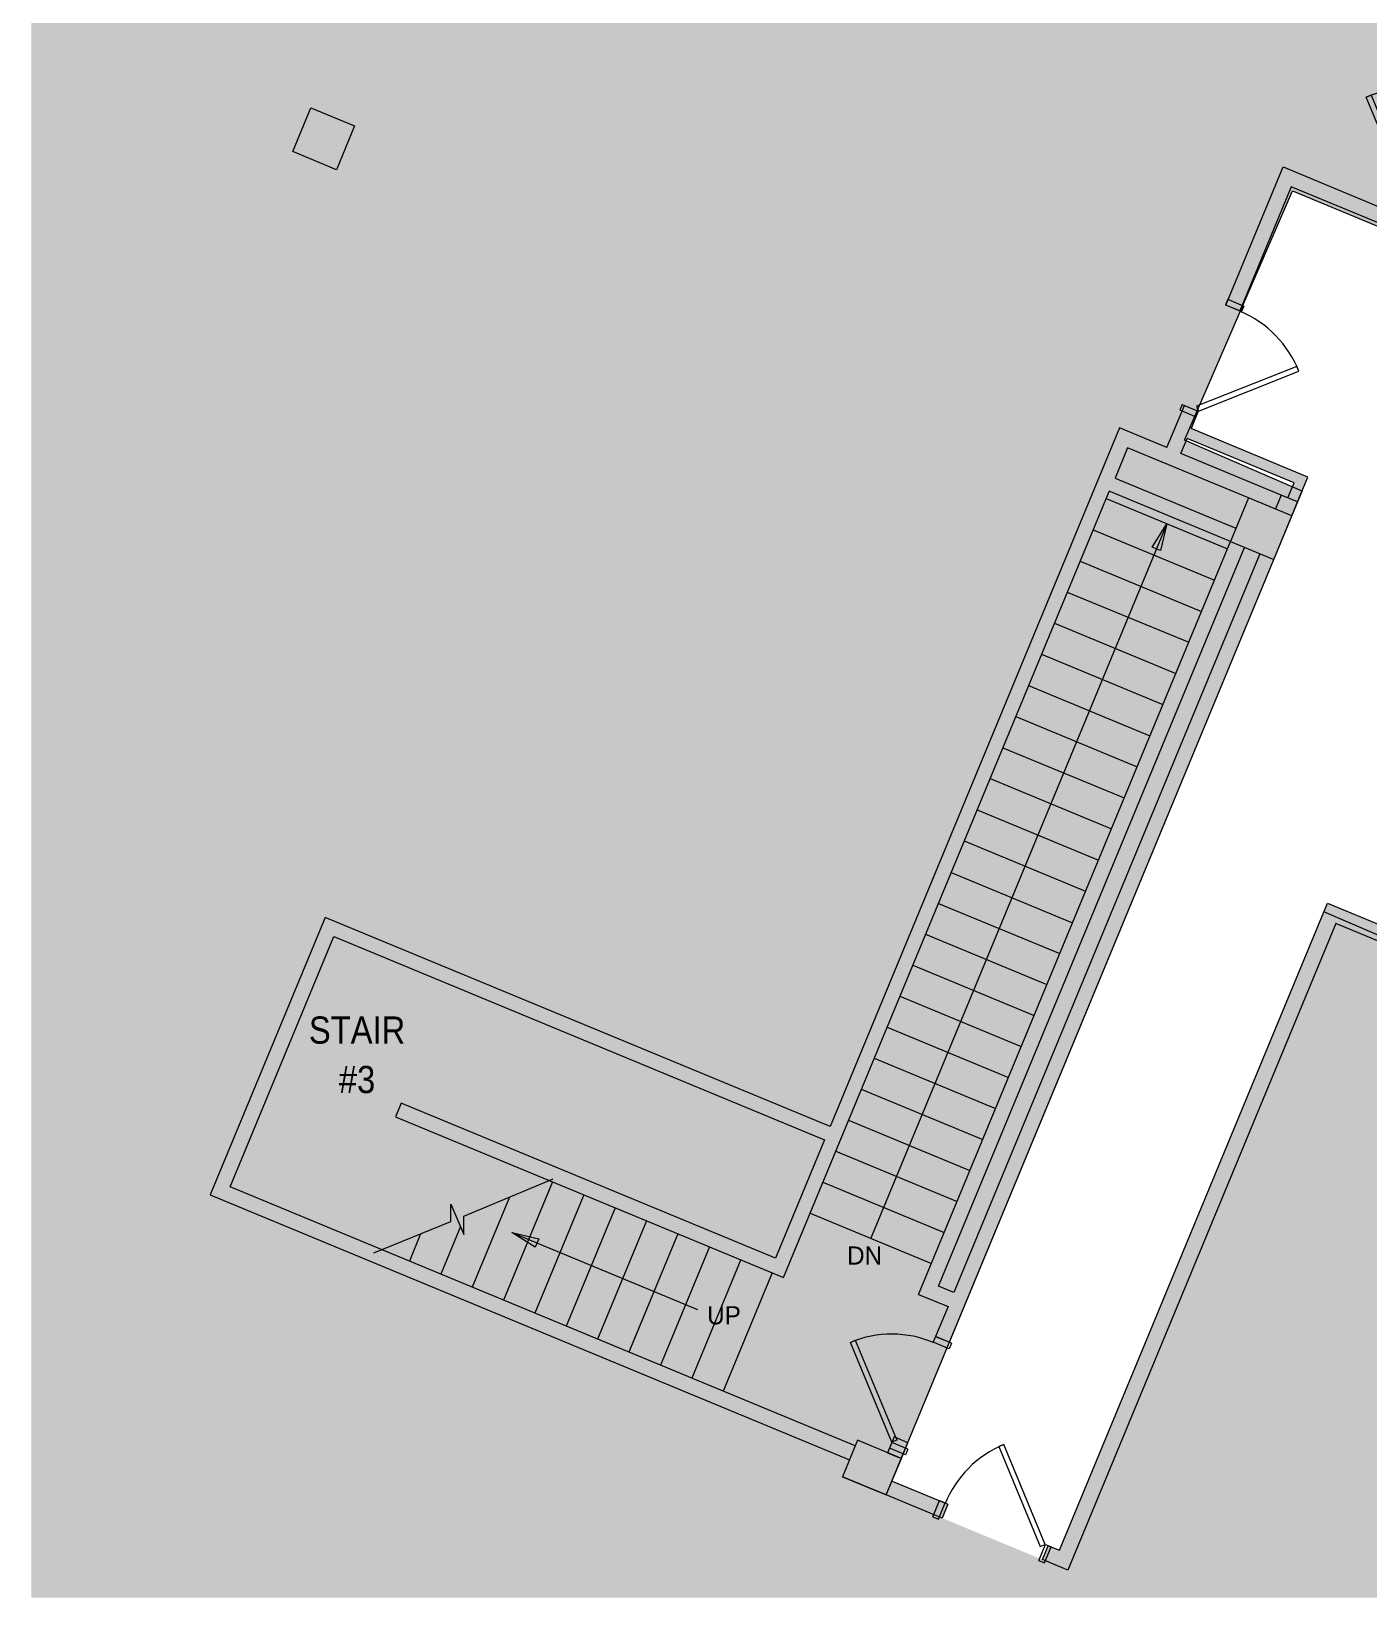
# Model space of a CAD drawing. Header units: inches. Extents: x 488 to 2071, y 800 to 2512.
# Drawn here: x 488 to 931, y 800 to 1319 of the extents above; entities that cross this region are included whole.
import ezdxf

# ---------------------------------------------------------------- set-up
doc = ezdxf.new("R2010")
doc.units = ezdxf.units.IN
doc.header["$MEASUREMENT"] = 0
for name, color, linetype, lineweight in [('A-DETL-GENF', 92, 'Continuous', 9), ('A-DETL-THIN', 151, 'Continuous', 9), ('A-DOOR', 31, 'Continuous', 13), ('A-DOOR-FRAM', 31, 'Continuous', 20), ('A-Flor-Shel-Strs', 8, 'Continuous', 9), ('A-Flor-Shel-Text', 8, 'Continuous', 9), ('A-Flor-Shel-Tptn', 8, 'Continuous', 9), ('A-Wall-Shel', 8, 'Continuous', 9), ('A-Wall-Shel-Fill', 8, 'Continuous', 9), ('AI-Wall-Corr', 8, 'Continuous', 9), ('AI-Wall-Demz-E', 8, 'Continuous', 9), ('AI-Wall-Fill-E-2', 8, 'Continuous', 9), ('G-Anno-Ttlb', 8, 'Continuous', 9), ('S-Cols', 8, 'Continuous', 9), ('S-Cols-Fill', 8, 'Continuous', 9)]:
    doc.layers.add(name, color=color, linetype=linetype, lineweight=lineweight)
doc.styles.add('Stylus BT', font='stylu.ttf', dxfattribs={"width": 0.9, "height": 9})
doc.styles.add('Stylus BT_1', font='stylu.ttf', dxfattribs={"height": 6})

# ---------------------------------------------------------------- blocks, each defined once
blk = doc.blocks.new('Revit Link EDITED_dwg-5488103-Level 1 POWER')
at = {"layer": 'A-Wall-Shel-Fill'}
for points in [[(868.88, 1179), (874.68, 1192.98), (870.06, 1194.9), (864.26, 1180.91), (868.88, 1179)], [(885.31, 1149.79), (887.16, 1154.26), (847.09, 1170.85), (851.25, 1180.89), (900.26, 1160.61), (902.16, 1165.21), (848.55, 1187.43), (840.62, 1168.29), (883.67, 1150.48)], [(907.59, 1162.95), (911, 1171.17), (872.28, 1187.21), (870.95, 1183.98), (906.42, 1169.28), (904.36, 1164.29), (907.59, 1162.95)], [(759.15, 845.61), (761.06, 850.23), (553.94, 936.02), (588.29, 1018.94), (750.86, 951.6), (734.62, 912.38), (610.61, 963.74), (608.76, 959.26), (737.24, 906.04), (845.1, 1166.44), (840.62, 1168.29), (752.68, 955.99), (585.4, 1025.28), (547.33, 933.35), (756.81, 846.58)], [(792.27, 884.54), (899.68, 1143.87), (895.06, 1145.78), (793.67, 901.01), (788.57, 903.12), (889.96, 1147.88), (885.31, 1149.79), (782.02, 900.42), (791.76, 896.39), (787.64, 886.46), (792.27, 884.54)], [(776.33, 846.05), (778.49, 851.28), (773.87, 853.2), (771.7, 847.96), (776.32, 846.05)]]:
    blk.add_hatch(color=7, dxfattribs=at).paths.add_polyline_path(points, flags=0)
at = {"layer": 'AI-Wall-Fill-E-2'}
h = blk.add_hatch(color=7, dxfattribs=at)
h.paths.add_polyline_path([(888.45, 1226.24), (905.48, 1267.36), (944.19, 1251.32), (948.28, 1261.18), (943.66, 1263.09), (943.21, 1262.01), (947.83, 1260.1), (945.15, 1253.63), (940.53, 1255.55), (941.49, 1257.86), (902.78, 1273.89), (883.83, 1228.16)], flags=0)
h.paths.add_polyline_path([(962.05, 1294.44), (963.13, 1297.06), (958.51, 1298.96), (957.43, 1296.35), (958.51, 1295.9)], flags=0)
h.paths.add_polyline_path([(1002.73, 1392.63), (1002.73, 1392.68), (805.47, 1474.39), (805.47, 1474.34), (1002.69, 1392.65)], flags=0)
h.paths.add_polyline_path([(805.56, 1487.46), (838.83, 1565.84), (838.77, 1565.99), (806.52, 1489.72)], flags=0)
h.paths.add_polyline_path([(844.19, 1565.97), (844.28, 1566.22), (785.99, 1706.88), (785.85, 1706.82), (844.1, 1566.2)], flags=0)
h.paths.add_polyline_path([(784.42, 1710.28), (784.58, 1710.35), (736.87, 1825.51), (736.71, 1825.45), (784.36, 1710.42)], flags=0)
h.paths.add_polyline_path([(735.28, 1828.91), (735.44, 1828.98), (679.66, 1963.54), (679.55, 1963.46), (724.5, 1854.94)], flags=0)
h.paths.add_polyline_path([(630.52, 1928.39), (675.5, 1960.17), (675.36, 1960.5), (635, 1932.01), (632.5, 1933.05), (630.73, 1928.77), (500.42, 1982.75), (500.25, 1982.34), (629.94, 1928.62)], flags=0)
h.paths.add_polyline_path([(662.79, 1957.29), (678.88, 1964.24), (679.3, 1963.65), (679.57, 1963.84), (677.88, 1967.94), (666.53, 1959.93)], flags=0)
h = blk.add_hatch(color=7, dxfattribs=at)
h.paths.add_polyline_path([(831.49, 809.04), (920.23, 1023.28), (953.51, 1009.5), (962.16, 1030.4), (957.54, 1032.31), (950.86, 1016.18), (917.47, 1030.01), (828.66, 815.62), (824.97, 817.15), (823.06, 812.53), (828.66, 810.21)], flags=0)
h.paths.add_polyline_path([(789.8, 826.31), (791.71, 830.92), (773.23, 838.58), (771.32, 833.96), (788.57, 826.81)], flags=0)
at = {"layer": 'G-Anno-Ttlb'}
for points in [[(862.15, 1146.81), (859.38, 1147.96), (864.21, 1155.7)], [(654.99, 916.04), (647.25, 920.87), (656.14, 918.82)]]:
    blk.add_hatch(color=7, dxfattribs=at).paths.add_polyline_path(points, flags=0)
at = {"layer": 'S-Cols-Fill'}
for points in [[(589.16, 1272.98), (595.16, 1287.48), (580.66, 1293.48), (574.66, 1278.98), (577.52, 1277.79)], [(899.69, 1143.87), (905.69, 1158.37), (891.3, 1164.3), (885.31, 1149.79), (899.68, 1143.87)], [(905.69, 1158.36), (907.59, 1162.95), (902.16, 1165.21), (900.26, 1160.61), (905.69, 1158.37)], [(771.32, 833.96), (776.32, 846.05), (761.82, 852.06), (756.81, 839.97), (771.32, 833.96)]]:
    blk.add_hatch(color=7, dxfattribs=at).paths.add_polyline_path(points, flags=0)
at = {"layer": 'A-Flor-Shel-Strs', "color": 7}
for p, q in [((844.1, 1164.03), (884.31, 1147.37)), ((839.81, 1153.68), (880.02, 1137.02)), ((835.52, 1143.32), (875.74, 1126.67)), ((831.28, 1133.07), (871.49, 1116.42)), ((826.99, 1122.72), (867.2, 1106.06)), ((822.74, 1112.47), (862.95, 1095.81)), ((818.45, 1102.12), (858.67, 1085.46)), ((814.21, 1091.86), (854.42, 1075.21)), ((809.92, 1081.51), (850.13, 1064.85)), ((805.67, 1071.26), (845.89, 1054.6)), ((801.38, 1060.91), (841.6, 1044.25)), ((797.14, 1050.66), (837.35, 1034)), ((792.81, 1040.2), (833.02, 1023.54)), ((788.56, 1029.95), (828.77, 1013.29)), ((784.31, 1019.7), (824.53, 1003.04)), ((780.07, 1009.45), (820.28, 992.79)), ((775.82, 999.2), (816.04, 982.54)), ((771.58, 988.94), (811.79, 972.29)), ((767.33, 978.69), (807.54, 962.04)), ((763.04, 968.34), (803.25, 951.68)), ((758.79, 958.09), (799.01, 941.43)), ((754.55, 947.84), (794.76, 931.18)), ((660.73, 937.74), (644.48, 898.52)), ((750.3, 937.58), (790.52, 920.93)), ((646.44, 932.64), (634.09, 902.82)), ((671.12, 933.43), (654.87, 894.21)), ((681.51, 929.13), (665.27, 889.91)), ((691.91, 924.82), (675.66, 885.6)), ((746.06, 927.33), (786.27, 910.68)), ((617.03, 920.44), (613.3, 911.43)), ((630.22, 922.89), (623.69, 907.13)), ((702.3, 920.52), (686.06, 881.3)), ((712.69, 916.21), (696.45, 876.99)), ((723.09, 911.91), (706.84, 872.68)), ((733.48, 907.6), (717.24, 868.38))]:
    blk.add_line(p, q, dxfattribs=at)
at = {"layer": 'A-Flor-Shel-Strs', "color": 7, "flags": 128}
blk.add_lwpolyline([(601.58, 914.14), (627.07, 924.53), (627.05, 930.28), (631.34, 920.3), (631.31, 926.3), (660.99, 938.73)], dxfattribs=at)
at = {"layer": 'A-Wall-Shel', "color": 7}
for p, q in [((902.16, 1165.21), (868.88, 1179)), ((771.3, 833.97), (756.81, 839.97))]:
    blk.add_line(p, q, dxfattribs=at)
at = {"layer": 'A-Wall-Shel', "color": 7, "flags": 128}
for points in [[(864.26, 1180.91), (848.55, 1187.43), (752.68, 955.99), (585.4, 1025.28), (547.33, 933.35), (759.15, 845.61)], [(904.36, 1164.29), (906.42, 1169.28), (870.95, 1183.98)], [(907.59, 1162.95), (911, 1171.17), (872.28, 1187.21)], [(891.3, 1164.3), (851.25, 1180.89), (847.09, 1170.85), (887.16, 1154.26)], [(761.03, 850.24), (553.94, 936.02), (588.29, 1018.94), (750.86, 951.6), (734.62, 912.38), (610.61, 963.74), (608.76, 959.26), (737.24, 906.04), (845.1, 1166.44)], [(782.02, 900.42), (885.31, 1149.79), (845.1, 1166.45)], [(895.06, 1145.78), (793.67, 901.01), (788.57, 903.12), (889.95, 1147.88)], [(782.02, 900.42), (791.76, 896.39), (787.64, 886.46), (792.27, 884.54), (899.69, 1143.87)], [(776.32, 846.05), (778.49, 851.28), (773.87, 853.2), (771.7, 847.96)]]:
    blk.add_lwpolyline(points, dxfattribs=at)
at = {"layer": 'A-Wall-Shel-Fill', "color": 7}
blk.add_line((771.7, 847.96), (776.32, 846.05), dxfattribs=at)
at = {"layer": 'AI-Wall-Corr', "color": 7, "flags": 128}
blk.add_lwpolyline([(917.47, 1030.01), (950.86, 1016.18), (957.54, 1032.31), (962.16, 1030.4), (953.51, 1009.5), (920.23, 1023.28), (831.49, 809.04), (823.06, 812.53), (824.97, 817.15), (828.66, 815.62)], close=True, dxfattribs=at)
blk.add_lwpolyline([(773.23, 838.58), (791.71, 830.92), (789.8, 826.31), (771.32, 833.96)], dxfattribs=at)
at = {"layer": 'AI-Wall-Demz-E', "color": 7}
blk.add_line((868.88, 1179), (870.95, 1183.98), dxfattribs=at)
at = {"layer": 'AI-Wall-Demz-E', "color": 7, "flags": 128}
blk.add_lwpolyline([(948.28, 1261.18), (944.19, 1251.32), (905.48, 1267.36), (888.45, 1226.24), (883.83, 1228.16), (902.78, 1273.89), (941.48, 1257.86), (943.65, 1263.09)], close=True, dxfattribs=at)
blk.add_lwpolyline([(864.26, 1180.91), (870.06, 1194.9), (874.68, 1192.98), (872.28, 1187.21)], dxfattribs=at)
at = {"layer": 'G-Anno-Ttlb', "color": 7}
for p, q in [((864.21, 1155.7), (766.16, 919)), ((859.38, 1147.96), (864.21, 1155.7)), ((864.21, 1155.7), (862.15, 1146.81)), ((862.15, 1146.81), (859.38, 1147.96)), ((647.25, 920.87), (708.76, 895.4)), ((654.99, 916.04), (647.25, 920.87)), ((647.25, 920.87), (656.14, 918.82)), ((656.14, 918.82), (654.99, 916.04))]:
    blk.add_line(p, q, dxfattribs=at)
at = {"layer": 'S-Cols', "color": 7, "flags": 128}
for points in [[(595.16, 1287.48), (589.16, 1272.98), (574.66, 1278.98), (580.66, 1293.48)], [(761.82, 852.06), (756.81, 839.97), (771.32, 833.96), (776.32, 846.05)]]:
    blk.add_lwpolyline(points, close=True, dxfattribs=at)
blk.add_lwpolyline([(905.69, 1158.36), (891.3, 1164.3), (885.31, 1149.79), (899.69, 1143.87), (905.69, 1158.36), (907.59, 1162.95), (902.16, 1165.21), (900.26, 1160.61)], dxfattribs=at)
at = {"layer": 'A-Flor-Shel-Text', "attachment_point": 2, "line_spacing_factor": 1.091849}
for s, insert, char_height, width, style in [('STAIR\\P#3', (595.97, 992.48), 9, 37.8875, 'Stylus BT'), ('DN', (764.13, 916.29), 6, 14.032, 'Stylus BT_1'), ('UP', (717.54, 896.5), 6, 13.1241, 'Stylus BT_1')]:
    blk.add_mtext(s, dxfattribs=dict(at, insert=insert, char_height=char_height, width=width, style=style))
blk = doc.blocks.new('Single Flush - OTJ_SOLIDFLUSH_ALUM-5309679-Level 1 POWER')
at = {"layer": 'A-DOOR', "color": 55, "lineweight": 20}
for p, q in [((-8.65, -26.59), (16.67, -1.26)), ((17.91, -2.5), (-7.42, -27.82)), ((16.67, -1.26), (17.91, -2.5)), ((-7.42, -27.82), (-8.65, -26.59))]:
    blk.add_line(p, q, dxfattribs=at)
at = {"layer": 'A-DOOR', "lineweight": 9}
blk.add_arc((17.91, -2.5), 35.81, 179.5, 225, dxfattribs=at)
at = {"layer": 'A-DOOR-FRAM', "color": 55}
for p, q in [((-20, 3.25), (-20, -2.5)), ((-20, 3.25), (-18, 3.25)), ((-18, 3.25), (-18, -2.5)), ((18, 3.25), (18, -2.5)), ((18, 3.25), (20, 3.25)), ((20, 3.25), (20, -2.5)), ((-20, -2.5), (-18, -2.5)), ((18, -2.5), (20, -2.5))]:
    blk.add_line(p, q, dxfattribs=at)
blk = doc.blocks.new('Single Flush - OTJ_SOLIDFLUSH_ALUM-5309654-Level 1 POWER')
at = {"layer": 'A-DOOR', "color": 55, "lineweight": 20}
for p, q in [((-7.42, 27.82), (-8.65, 26.59)), ((-8.65, 26.59), (16.67, 1.26)), ((17.91, 2.5), (-7.42, 27.82)), ((16.67, 1.26), (17.91, 2.5))]:
    blk.add_line(p, q, dxfattribs=at)
at = {"layer": 'A-DOOR', "lineweight": 9}
blk.add_arc((17.91, 2.5), 35.81, 135, 180.5, dxfattribs=at)
at = {"layer": 'A-DOOR-FRAM', "color": 55}
for p, q in [((-20, -3.25), (-20, 2.5)), ((-20, 2.5), (-18, 2.5)), ((-18, -3.25), (-18, 2.5)), ((18, -3.25), (18, 2.5)), ((18, 2.5), (20, 2.5)), ((20, -3.25), (20, 2.5)), ((-20, -3.25), (-18, -3.25)), ((18, -3.25), (20, -3.25))]:
    blk.add_line(p, q, dxfattribs=at)

msp = doc.modelspace()

# ---------------------------------------------------------------- hatches: boundary and pattern name
at = {"layer": 'A-DETL-GENF'}
h = msp.add_hatch(color=9, dxfattribs=at)
h.paths.add_polyline_path([(1231.21, 799.94), (1415.16, 799.94), (1461.44, 911.67), (1454.19, 914.67), (1460.19, 929.16), (1467.44, 926.16), (1483.65, 965.29), (1375.23, 1012.17), (1376.16, 1014.32), (1339.44, 1030.19), (1338.51, 1028.04), (1114.81, 1124.75), (1093.18, 1072.51), (1093.12, 1072.51), (1093.09, 1072.46), (997, 1112.26), (954.85, 1010.5), (954.06, 1010.84), (953.51, 1009.5), (920.23, 1023.28), (831.49, 809.04), (756.81, 839.97), (759.15, 845.61), (547.33, 933.35), (585.4, 1025.28), (752.68, 955.99), (848.55, 1187.43), (864.26, 1180.91), (870.06, 1194.9), (874.34, 1193.12), (905.88, 1265.96), (939.16, 1252.24), (939.58, 1253.23), (905.48, 1267.36), (888.45, 1226.24), (883.83, 1228.16), (902.78, 1273.89), (941.49, 1257.87), (943.66, 1263.09), (943.83, 1263.02), (958.13, 1296.06), (957.43, 1296.35), (996.19, 1389.93), (798.83, 1471.68), (838.32, 1567.02), (675.55, 1959.92), (630.52, 1928.39), (509.26, 1978.61), (488.05, 1927.42), (488.05, 799.94), (962.16, 799.94)], flags=0)
h.paths.add_polyline_path([(776.32, 846.05), (776.32, 846.05), (774.9, 846.64)], flags=0)
h.paths.add_polyline_path([(771.7, 847.96), (773.87, 853.2), (778.49, 851.28), (792.27, 884.54), (787.64, 886.46), (791.76, 896.39), (782.02, 900.42), (885.31, 1149.79), (845.1, 1166.44), (737.24, 906.04), (608.76, 959.26), (610.61, 963.74), (734.62, 912.38), (750.86, 951.6), (588.29, 1018.94), (553.94, 936.02), (761.06, 850.23), (761.82, 852.06), (771.32, 848.12)], flags=0)
h.paths.add_polyline_path([(793.67, 901.01), (895.06, 1145.78), (889.96, 1147.88), (788.57, 903.12), (792.27, 901.59)], flags=0)
h.paths.add_polyline_path([(1208.68, 1017.04), (1194.19, 1023.04), (1200.19, 1037.54), (1214.69, 1031.54), (1213.24, 1028.04)], flags=0)
h.paths.add_polyline_path([(1090.45, 1079.14), (1112.07, 1131.34), (1230.33, 1082.36), (1281.61, 1206.16), (1128.37, 1269.63), (1102.35, 1206.86), (1094.97, 1209.92), (1123.94, 1280.18), (1040.89, 1314.58), (990.18, 1192.17), (1069.67, 1159.21), (1060.48, 1137.02), (1055.86, 1138.93), (1063.1, 1156.5), (988.25, 1187.5), (980.98, 1169.95), (980.1, 1170.31), (966.38, 1137.03), (967.2, 1136.69), (964.91, 1131.14), (1039.78, 1100.13), (1042.08, 1105.67), (1046.7, 1103.76), (1044.4, 1098.22), (1088.56, 1079.93)], flags=0)
h.paths.add_polyline_path([(887.16, 1154.26), (891.3, 1164.3), (851.25, 1180.89), (847.09, 1170.85), (885.31, 1155.02)], flags=0)
h.paths.add_polyline_path([(904.36, 1164.29), (905.85, 1167.9), (870.61, 1183.16), (868.88, 1179), (904.34, 1164.3)], flags=0)
h.paths.add_polyline_path([(1283.14, 1209.85), (1287.81, 1221.14), (1134.66, 1284.58), (1129.99, 1273.29), (1281.61, 1210.49)], flags=0)
h.paths.add_polyline_path([(1289.34, 1224.83), (1290.07, 1226.59), (1331.78, 1327.29), (1322.58, 1336.49), (1309.06, 1349.25), (1221.09, 1385.7), (1246.73, 1447.6), (1198.68, 1467.46), (1196.39, 1461.95), (1191.73, 1463.89), (1193.99, 1469.44), (1118.06, 1500.89), (1115.77, 1495.35), (1114.37, 1495.93), (1100.65, 1462.65), (1101.99, 1462.09), (1095.1, 1445.46), (1171.08, 1414.03), (1177.95, 1430.63), (1182.62, 1428.69), (1173.78, 1407.4), (1093.17, 1440.79), (1042.46, 1318.38), (1081.48, 1302.23), (1125.55, 1284.06), (1154.48, 1354.23), (1162.11, 1351.08), (1136.1, 1288.31), (1287.81, 1225.47)], flags=0)
h.paths.add_polyline_path([(589.16, 1272.98), (574.66, 1278.98), (580.66, 1293.48), (595.16, 1287.48)], flags=0)
h.paths.add_polyline_path([(1338.28, 1342.98), (1375.21, 1432.15), (1292.74, 1466.31), (1291.68, 1465.88), (1291.54, 1466.2), (1289.55, 1465.37), (1287.64, 1469.99), (1294.3, 1472.75), (1263.3, 1547.54), (1207.64, 1524.53), (1195.14, 1554.67), (1168.82, 1543.77), (1168.46, 1544.64), (1135.2, 1530.87), (1135.56, 1529.99), (1128.98, 1527.25), (1120, 1505.56), (1246.75, 1453.06), (1254.38, 1456.21), (1256.29, 1451.59), (1254.59, 1450.89), (1254.72, 1450.57), (1253.1, 1449.9), (1234.13, 1404.09), (1257.45, 1394.41), (1250.97, 1378.72), (1331.47, 1345.38), (1333.68, 1347.58), (1338.22, 1343.04)], flags=0)
h.paths.add_polyline_path([(1246.34, 1380.64), (1250.93, 1391.72), (1232.21, 1399.47), (1227.64, 1388.39), (1238.78, 1383.77)], flags=0)
h.paths.add_polyline_path([(717.73, 1583.41), (703.24, 1589.41), (709.24, 1603.9), (723.74, 1597.9)], flags=0)

# ---------------------------------------------------------------- linework, layer by layer
at = {"layer": 'A-DETL-THIN'}
for p, q in [((870.12, 1183.37), (905.88, 1265.96)), ((905.88, 1265.96), (939.16, 1252.24)), ((909.06, 1166.51), (870.12, 1183.37)), ((771.32, 833.96), (909.06, 1166.51)), ((954.85, 1010.5), (916.3, 1027.18))]:
    msp.add_line(p, q, dxfattribs=at)

# ---------------------------------------------------------------- block references
at = {"layer": 'A-DOOR'}
for name, p, rotation in [('Single Flush - OTJ_SOLIDFLUSH_ALUM-5309679-Level 1 POWER', (953.17, 1279.53), 247.5004790076931), ('Single Flush - OTJ_SOLIDFLUSH_ALUM-5309654-Level 1 POWER', (879.52, 1210.46), 246.5891636357079), ('Single Flush - OTJ_SOLIDFLUSH_ALUM-5309679-Level 1 POWER', (782.3, 867.02), 247.5004790076929), ('Single Flush - OTJ_SOLIDFLUSH_ALUM-5309654-Level 1 POWER', (806.46, 822.11), 337.5004790076928)]:
    msp.add_blockref(name, p, dxfattribs=dict(at, rotation=rotation))
at = {"layer": 'A-Flor-Shel-Tptn', "color": 7}
msp.add_blockref('Revit Link EDITED_dwg-5488103-Level 1 POWER', (0, 0), dxfattribs=at)

doc.saveas('drawing.dxf')
